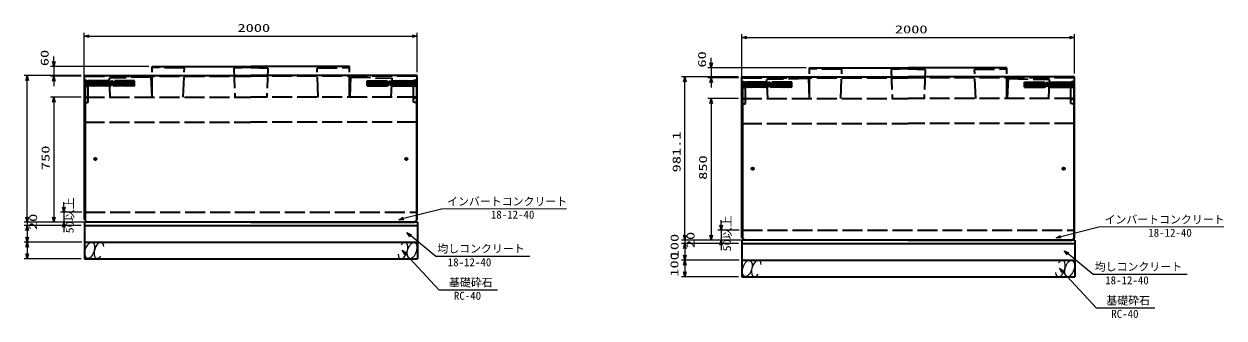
# Model space of a CAD drawing. Units: millimetres on the paper. Extents: x 15 to 1219, y 8 to 859.
# Drawn here: x 440.7 to 801.2, y 330 to 418.3 of the extents above; entities that cross this region are included whole.
import ezdxf
from ezdxf.enums import TextEntityAlignment as Align

# ---------------------------------------------------------------- set-up
doc = ezdxf.new("R2010")
doc.units = ezdxf.units.MM
doc.linetypes.add('DASHED', pattern=[7.5, 6, -1.5])
for name, color, linetype, lineweight in [('D-STR-DIM（寸法）', 7, 'Continuous', 13), ('D-STR-HTXT(均しCON-旗)', 7, 'Continuous', 13), ('D-STR-HTXT(基礎砕石-旗)', 7, 'Continuous', 13), ('D-STR-HTXT（旗上げ）', 7, 'Continuous', 13), ('D-STR-STRF(グリ)', 7, 'Continuous', 25), ('D-STR（構造物）', 1, 'Continuous', 35)]:
    doc.layers.add(name, color=color, linetype=linetype, lineweight=lineweight)
doc.styles.add('ＭＳ ゴシック', font='')
doc.styles.get('ＭＳ ゴシック').set_extended_font_data('MS Gothic')

# ---------------------------------------------------------------- blocks, each defined once
blk = doc.blocks.new('_Open30')
at = {"color": 7, "linetype": 'Continuous', "lineweight": 13}
for p, q in [((-1, 0.2679), (0, 0)), ((0, 0), (-1, -0.2679)), ((0, 0), (-1, 0))]:
    blk.add_line(p, q, dxfattribs=at)

msp = doc.modelspace()

# ---------------------------------------------------------------- linework, layer by layer
at = {"layer": 'D-STR-DIM（寸法）'}
for p, q in [((452.628, 363.265), (452.628, 364.765)), ((441.669, 360.265), (441.669, 361.765)), ((458.067, 361.765), (451.628, 361.765)), ((452.628, 361.765), (452.628, 358.765)), ((457.867, 358.765), (440.669, 358.765)), ((457.867, 357.765), (440.669, 357.765)), ((457.867, 357.765), (440.669, 357.765)), ((441.669, 358.765), (441.669, 357.765)), ((457.067, 358.765), (451.628, 358.765)), ((452.628, 357.265), (452.628, 355.765)), ((650.165, 357.836), (650.165, 359.336)), ((441.669, 356.265), (441.669, 354.765)), ((441.669, 356.265), (441.669, 354.265)), ((639.206, 354.836), (639.206, 356.336)), ((655.604, 356.336), (649.165, 356.336)), ((650.165, 356.336), (650.165, 353.336)), ((457.867, 352.765), (440.669, 352.765)), ((458.067, 352.765), (440.669, 352.765)), ((441.669, 351.265), (441.669, 349.265)), ((655.404, 353.336), (638.206, 353.336)), ((655.404, 352.336), (638.206, 352.336)), ((655.404, 352.336), (638.206, 352.336)), ((639.206, 353.336), (639.206, 352.336)), ((639.206, 350.836), (639.206, 349.336)), ((639.206, 350.836), (639.206, 348.836)), ((654.604, 353.336), (649.165, 353.336)), ((650.165, 351.836), (650.165, 350.336)), ((457.867, 347.765), (440.669, 347.765)), ((655.404, 347.336), (638.206, 347.336)), ((655.604, 347.336), (638.206, 347.336)), ((639.206, 345.836), (639.206, 343.836)), ((655.404, 342.336), (638.206, 342.336))]:
    msp.add_line(p, q, dxfattribs=at)
at = {"layer": 'D-STR-HTXT(均しCON-旗)'}
for points in [[(592.623, 348.455), (564.416, 348.455), (556.857, 354.668)], [(790.161, 343.026), (761.953, 343.026), (754.394, 349.24)]]:
    msp.add_lwpolyline(points, dxfattribs=at)
at = {"layer": 'D-STR-HTXT(基礎砕石-旗)'}
for points in [[(582.938, 338.375), (565.367, 338.375), (555.277, 349.241)], [(780.476, 332.947), (762.905, 332.947), (752.814, 343.813)]]:
    msp.add_lwpolyline(points, dxfattribs=at)
at = {"layer": 'D-STR-HTXT（旗上げ）'}
for points in [[(603.7, 362.736), (566.067, 362.688), (554.704, 359.824)], [(801.237, 357.307), (763.604, 357.259), (752.241, 354.395)]]:
    msp.add_lwpolyline(points, dxfattribs=at)
at = {"layer": 'D-STR-STRF(グリ)'}
for centre, major_axis in [((460.442, 350.288), (0.79, 2.421)), ((557.291, 350.241), (-0.79, -2.421)), ((657.979, 344.86), (0.79, 2.421)), ((754.828, 344.813), (-0.79, -2.421))]:
    msp.add_ellipse(centre, major_axis=major_axis, ratio=0.5139, dxfattribs=at)
for centre, start_param, end_param in [((463.183, 350.288), 5.3575563, 10.3750652), ((554.551, 350.241), 2.2159636, 7.2334726), ((660.72, 344.86), 5.3575563, 10.3750652), ((752.088, 344.813), 2.2159636, 7.2334726)]:
    msp.add_ellipse(centre, major_axis=(0.79, 2.421), ratio=0.5139, start_param=start_param, end_param=end_param, dxfattribs=at)
at = {"layer": 'D-STR（構造物）', "lineweight": 13}
for p, q in [((458.777, 402.02), (458.777, 415.612)), ((558.767, 403.818), (558.767, 415.612)), ((656.314, 401.592), (656.314, 415.183)), ((756.304, 403.389), (756.304, 415.183)), ((460.277, 414.612), (557.267, 414.612)), ((657.814, 414.183), (754.804, 414.183)), ((449.594, 407.015), (449.594, 408.515)), ((647.131, 406.586), (647.131, 408.086)), ((478.192, 405.515), (448.594, 405.515)), ((449.594, 405.515), (449.594, 402.568)), ((675.729, 405.086), (646.131, 405.086)), ((647.131, 405.086), (647.131, 402.139)), ((457.867, 402.818), (440.669, 402.818)), ((441.669, 360.265), (441.669, 401.318)), ((457.867, 402.568), (448.594, 402.568)), ((449.594, 401.068), (449.594, 399.568)), ((655.404, 402.389), (638.206, 402.389)), ((639.206, 354.836), (639.206, 400.889)), ((655.404, 402.139), (646.131, 402.139)), ((647.131, 400.639), (647.131, 399.139)), ((457.867, 396.265), (448.594, 396.265)), ((449.594, 394.765), (449.594, 360.265)), ((655.404, 395.836), (646.131, 395.836)), ((647.131, 394.336), (647.131, 354.836)), ((458.617, 358.765), (440.669, 358.765)), ((458.617, 358.765), (448.594, 358.765)), ((656.154, 353.336), (638.206, 353.336)), ((656.154, 353.336), (646.131, 353.336))]:
    msp.add_line(p, q, dxfattribs=at)
at = {"layer": 'D-STR（構造物）', "linetype": 'DASHED'}
for p, q in [((479.192, 396.265), (479.192, 405.515)), ((488.892, 404.986), (479.192, 405.224)), ((488.542, 396.265), (488.892, 404.986)), ((508.817, 405.228), (503.692, 404.986)), ((503.692, 404.986), (503.693, 404.96)), ((503.693, 404.96), (504.042, 396.265)), ((508.817, 405.228), (513.942, 404.986)), ((513.941, 404.96), (513.592, 396.265)), ((513.942, 404.986), (513.941, 404.96)), ((528.742, 404.986), (538.442, 405.224)), ((529.092, 396.265), (528.742, 404.986)), ((538.442, 396.265), (538.442, 405.515)), ((676.729, 395.836), (676.729, 405.086)), ((686.429, 404.558), (676.729, 404.795)), ((686.079, 395.836), (686.429, 404.558)), ((706.354, 404.799), (701.229, 404.558)), ((701.229, 404.558), (701.23, 404.532)), ((701.23, 404.532), (701.579, 395.836)), ((706.354, 404.799), (711.479, 404.558)), ((711.478, 404.532), (711.129, 395.836)), ((711.479, 404.558), (711.478, 404.532)), ((726.279, 404.558), (735.979, 404.795)), ((726.629, 395.836), (726.279, 404.558)), ((735.979, 395.836), (735.979, 405.086)), ((458.866, 400.975), (459.545, 401.315)), ((458.866, 401.225), (461.866, 399.725)), ((458.866, 399.475), (462.366, 401.225)), ((460.366, 401.225), (458.866, 400.475)), ((461.366, 401.225), (458.866, 399.975)), ((458.866, 400.725), (460.866, 399.725)), ((458.867, 402.568), (508.817, 402.568)), ((458.867, 401.478), (459.917, 401.225)), ((462.866, 399.725), (459.818, 401.249)), ((473.867, 401.225), (459.917, 401.225)), ((460.366, 399.725), (463.366, 401.225)), ((463.866, 399.725), (460.866, 401.225)), ((461.366, 399.725), (464.366, 401.225)), ((461.866, 401.225), (464.866, 399.725)), ((465.366, 401.225), (462.366, 399.725)), ((462.866, 401.225), (465.866, 399.725)), ((466.366, 401.225), (463.366, 399.725)), ((463.866, 401.225), (466.866, 399.725)), ((467.366, 401.225), (464.366, 399.725)), ((464.866, 401.225), (467.866, 399.725)), ((465.366, 399.725), (468.366, 401.225)), ((468.866, 399.725), (465.866, 401.225)), ((466.366, 399.725), (469.366, 401.225)), ((478.817, 402.27), (466.367, 402.016)), ((466.603, 396.265), (466.367, 402.016)), ((469.866, 399.725), (466.866, 401.225)), ((467.366, 399.725), (470.366, 401.225)), ((467.866, 401.225), (470.866, 399.725)), ((468.366, 399.725), (471.366, 401.225)), ((468.866, 401.225), (471.866, 399.725)), ((472.366, 401.225), (469.366, 399.725)), ((469.866, 401.225), (472.866, 399.725)), ((473.366, 401.225), (470.366, 399.725)), ((470.866, 401.225), (473.867, 399.725)), ((471.366, 399.725), (473.867, 400.976)), ((473.867, 400.225), (471.866, 401.225)), ((472.366, 399.725), (473.867, 400.476)), ((473.867, 400.725), (472.866, 401.225)), ((473.867, 399.725), (473.867, 401.225)), ((478.817, 402.27), (479.082, 396.265)), ((558.767, 402.568), (508.817, 402.568)), ((538.817, 402.27), (538.552, 396.265)), ((538.817, 402.27), (551.267, 402.016)), ((543.767, 400.725), (544.768, 401.225)), ((543.767, 400.225), (545.768, 401.225)), ((546.768, 401.225), (543.767, 399.725)), ((543.767, 401.225), (557.717, 401.225)), ((543.767, 399.725), (543.767, 401.225)), ((546.268, 399.725), (543.767, 400.976)), ((545.268, 399.725), (543.767, 400.476)), ((544.268, 401.225), (547.268, 399.725)), ((547.768, 401.225), (544.768, 399.725)), ((545.268, 401.225), (548.268, 399.725)), ((548.768, 401.225), (545.768, 399.725)), ((549.268, 399.725), (546.268, 401.225)), ((549.768, 401.225), (546.768, 399.725)), ((550.268, 399.725), (547.268, 401.225)), ((547.768, 399.725), (550.768, 401.225)), ((551.268, 399.725), (548.268, 401.225)), ((548.768, 399.725), (551.768, 401.225)), ((552.268, 399.725), (549.268, 401.225)), ((552.768, 401.225), (549.768, 399.725)), ((550.268, 401.225), (553.268, 399.725)), ((553.768, 401.225), (550.768, 399.725)), ((551.031, 396.265), (551.267, 402.016)), ((551.268, 401.225), (554.268, 399.725)), ((554.768, 401.225), (551.768, 399.725)), ((552.268, 401.225), (555.268, 399.725)), ((555.768, 401.225), (552.768, 399.725)), ((556.268, 399.725), (553.268, 401.225)), ((553.768, 399.725), (556.768, 401.225)), ((557.268, 399.725), (554.268, 401.225)), ((554.768, 399.725), (557.815, 401.249)), ((558.768, 399.475), (555.268, 401.225)), ((558.768, 401.225), (555.768, 399.725)), ((556.268, 401.225), (558.768, 399.975)), ((558.768, 400.725), (556.768, 399.725)), ((557.268, 401.225), (558.768, 400.475)), ((558.767, 401.478), (557.717, 401.225)), ((558.768, 400.975), (558.089, 401.315)), ((656.403, 400.547), (657.082, 400.886)), ((656.403, 400.797), (659.403, 399.297)), ((656.403, 399.047), (659.903, 400.797)), ((657.903, 400.797), (656.403, 400.047)), ((658.903, 400.797), (656.403, 399.547)), ((656.403, 400.297), (658.403, 399.297)), ((656.404, 402.139), (706.354, 402.139)), ((656.404, 401.05), (657.454, 400.797)), ((660.403, 399.297), (657.355, 400.82)), ((671.404, 400.797), (657.454, 400.797)), ((657.903, 399.297), (660.903, 400.797)), ((661.403, 399.297), (658.403, 400.797)), ((658.903, 399.297), (661.903, 400.797)), ((659.403, 400.797), (662.403, 399.297)), ((662.903, 400.797), (659.903, 399.297)), ((660.403, 400.797), (663.403, 399.297)), ((663.903, 400.797), (660.903, 399.297)), ((661.403, 400.797), (664.403, 399.297)), ((664.903, 400.797), (661.903, 399.297)), ((662.403, 400.797), (665.403, 399.297)), ((662.903, 399.297), (665.903, 400.797)), ((666.403, 399.297), (663.403, 400.797)), ((663.903, 399.297), (666.903, 400.797)), ((676.354, 401.841), (663.904, 401.587)), ((664.14, 395.836), (663.904, 401.587)), ((667.403, 399.297), (664.403, 400.797)), ((664.903, 399.297), (667.903, 400.797)), ((665.403, 400.797), (668.403, 399.297)), ((665.903, 399.297), (668.903, 400.797)), ((666.403, 400.797), (669.403, 399.297)), ((669.903, 400.797), (666.903, 399.297)), ((667.403, 400.797), (670.403, 399.297)), ((670.903, 400.797), (667.903, 399.297)), ((668.403, 400.797), (671.404, 399.296)), ((668.903, 399.297), (671.404, 400.547)), ((671.404, 399.796), (669.403, 400.797)), ((671.404, 400.296), (670.403, 400.797)), ((671.404, 399.297), (671.404, 400.797)), ((676.354, 401.841), (676.619, 395.836)), ((756.304, 402.139), (706.354, 402.139)), ((736.354, 401.841), (736.089, 395.836)), ((736.354, 401.841), (748.804, 401.587)), ((741.304, 400.296), (742.305, 400.797)), ((741.304, 399.796), (743.305, 400.797)), ((744.305, 400.797), (741.304, 399.296)), ((741.304, 400.797), (755.254, 400.797)), ((741.304, 399.297), (741.304, 400.797)), ((743.805, 399.297), (741.304, 400.547)), ((741.805, 400.797), (744.805, 399.297)), ((745.305, 400.797), (742.305, 399.297)), ((742.805, 400.797), (745.805, 399.297)), ((746.305, 400.797), (743.305, 399.297)), ((746.805, 399.297), (743.805, 400.797)), ((747.305, 400.797), (744.305, 399.297)), ((747.805, 399.297), (744.805, 400.797)), ((745.305, 399.297), (748.305, 400.797)), ((748.805, 399.297), (745.805, 400.797)), ((746.305, 399.297), (749.305, 400.797)), ((749.805, 399.297), (746.805, 400.797)), ((750.305, 400.797), (747.305, 399.297)), ((747.805, 400.797), (750.805, 399.297)), ((751.305, 400.797), (748.305, 399.297)), ((748.568, 395.836), (748.804, 401.587)), ((748.805, 400.797), (751.805, 399.297)), ((752.305, 400.797), (749.305, 399.297)), ((749.805, 400.797), (752.805, 399.297)), ((753.305, 400.797), (750.305, 399.297)), ((753.805, 399.297), (750.805, 400.797)), ((751.305, 399.297), (754.305, 400.797)), ((754.805, 399.297), (751.805, 400.797)), ((752.305, 399.297), (755.352, 400.82)), ((756.305, 399.047), (752.805, 400.797)), ((756.305, 400.797), (753.305, 399.297)), ((753.805, 400.797), (756.305, 399.547)), ((756.305, 400.297), (754.305, 399.297)), ((754.805, 400.797), (756.305, 400.047)), ((756.304, 401.05), (755.254, 400.797)), ((756.305, 400.547), (755.626, 400.886)), ((458.866, 400.225), (459.866, 399.725)), ((458.867, 399.399), (459.917, 399.725)), ((473.867, 399.725), (459.916, 399.725)), ((459.917, 394.771), (459.917, 399.725)), ((473.366, 399.725), (473.867, 399.976)), ((544.268, 399.725), (543.767, 399.976)), ((543.767, 399.725), (557.718, 399.725)), ((557.717, 394.771), (557.717, 399.725)), ((558.767, 399.399), (557.717, 399.725)), ((558.768, 400.225), (557.768, 399.725)), ((656.403, 399.797), (657.403, 399.297)), ((656.404, 398.97), (657.454, 399.297)), ((671.404, 399.297), (657.453, 399.297)), ((657.454, 394.342), (657.454, 399.297)), ((669.903, 399.297), (671.404, 400.047)), ((670.903, 399.297), (671.404, 399.547)), ((742.805, 399.297), (741.304, 400.047)), ((741.805, 399.297), (741.304, 399.547)), ((741.304, 399.297), (755.255, 399.297)), ((755.254, 394.342), (755.254, 399.297)), ((756.304, 398.97), (755.254, 399.297)), ((756.305, 399.797), (755.305, 399.297)), ((458.867, 396.265), (508.817, 396.265)), ((459.917, 395.968), (458.867, 396.236)), ((458.867, 394.502), (459.917, 394.771)), ((558.767, 396.265), (508.817, 396.265)), ((557.717, 395.968), (558.767, 396.236)), ((558.767, 394.502), (557.717, 394.771)), ((656.404, 395.836), (706.354, 395.836)), ((657.454, 395.539), (656.404, 395.808)), ((656.404, 394.073), (657.454, 394.342)), ((756.304, 395.836), (706.354, 395.836)), ((755.254, 395.539), (756.304, 395.808)), ((756.304, 394.073), (755.254, 394.342)), ((458.867, 388.765), (508.817, 388.765)), ((558.767, 388.765), (508.817, 388.765)), ((656.404, 388.336), (706.354, 388.336)), ((756.304, 388.336), (706.354, 388.336)), ((459.067, 361.765), (558.867, 361.765)), ((656.604, 356.336), (756.404, 356.336))]:
    msp.add_line(p, q, dxfattribs=at)
at = {"layer": 'D-STR（構造物）'}
for p, q in [((479.192, 405.515), (508.817, 405.515)), ((538.442, 405.515), (508.817, 405.515)), ((676.729, 405.086), (706.354, 405.086)), ((735.979, 405.086), (706.354, 405.086)), ((458.777, 401.02), (458.872, 401.115)), ((458.777, 401.02), (458.777, 399.52)), ((458.867, 359.515), (458.867, 402.818)), ((458.867, 402.818), (508.817, 402.818)), ((558.767, 402.818), (508.817, 402.818)), ((558.767, 359.515), (558.767, 402.818)), ((656.314, 400.592), (656.409, 400.687)), ((656.314, 400.592), (656.314, 399.092)), ((656.404, 354.086), (656.404, 402.389)), ((656.404, 402.389), (706.354, 402.389)), ((756.304, 402.389), (706.354, 402.389)), ((756.304, 354.086), (756.304, 402.389)), ((458.777, 399.52), (458.872, 399.425)), ((459.027, 399.312), (459.027, 359.515)), ((558.607, 399.312), (558.607, 359.515)), ((656.314, 399.092), (656.409, 398.997)), ((656.564, 398.884), (656.564, 354.086)), ((756.144, 398.884), (756.144, 354.086)), ((508.817, 396.265), (508.917, 396.365)), ((706.354, 395.836), (706.454, 395.936)), ((461.667, 377.765), (462.567, 377.765)), ((462.117, 378.215), (462.117, 377.315)), ((555.967, 377.765), (555.067, 377.765)), ((555.517, 378.215), (555.517, 377.315)), ((659.654, 375.286), (659.654, 374.386)), ((753.054, 375.286), (753.054, 374.386)), ((659.204, 374.836), (660.104, 374.836)), ((753.504, 374.836), (752.604, 374.836)), ((458.867, 359.515), (459.617, 358.765)), ((558.867, 358.765), (458.867, 358.765)), ((458.867, 358.765), (458.867, 357.765)), ((458.867, 357.765), (558.867, 357.765)), ((458.867, 357.765), (558.867, 357.765)), ((458.867, 357.765), (458.867, 352.765)), ((508.817, 358.765), (459.617, 358.765)), ((508.817, 358.765), (558.017, 358.765)), ((558.767, 359.515), (558.017, 358.765)), ((558.867, 358.765), (558.867, 357.765)), ((558.867, 357.765), (558.867, 352.765)), ((656.404, 354.086), (657.154, 353.336)), ((756.304, 354.086), (755.554, 353.336)), ((458.867, 352.765), (558.867, 352.765)), ((458.867, 352.765), (458.867, 347.765)), ((458.867, 352.765), (558.867, 352.765)), ((558.867, 352.765), (558.867, 347.765)), ((756.404, 353.336), (656.404, 353.336)), ((656.404, 353.336), (656.404, 352.336)), ((656.404, 352.336), (756.404, 352.336)), ((656.404, 352.336), (756.404, 352.336)), ((656.404, 352.336), (656.404, 347.336)), ((706.354, 353.336), (657.154, 353.336)), ((706.354, 353.336), (755.554, 353.336)), ((756.404, 353.336), (756.404, 352.336)), ((756.404, 352.336), (756.404, 347.336)), ((458.867, 347.765), (558.867, 347.765)), ((656.404, 347.336), (756.404, 347.336)), ((656.404, 347.336), (656.404, 342.336)), ((656.404, 347.336), (756.404, 347.336)), ((756.404, 347.336), (756.404, 342.336)), ((656.404, 342.336), (756.404, 342.336))]:
    msp.add_line(p, q, dxfattribs=at)
for centre, radius in [((462.117, 377.765), 0.35), ((462.117, 377.765), 0.3), ((555.517, 377.765), 0.35), ((555.517, 377.765), 0.3), ((659.654, 374.836), 0.35), ((659.654, 374.836), 0.3), ((753.054, 374.836), 0.35), ((753.054, 374.836), 0.3)]:
    msp.add_circle(centre, radius, dxfattribs=at)

# ---------------------------------------------------------------- block references
at = {"layer": 'D-STR-DIM（寸法）', "xscale": 1.5, "yscale": 1.5}
for p, rotation in [((452.628, 361.765), 270), ((441.669, 358.765), 270), ((441.669, 357.765), 90), ((441.669, 357.765), 90), ((452.628, 358.765), 90), ((650.165, 356.336), 270), ((441.669, 352.765), 270), ((639.206, 353.336), 270), ((441.669, 352.765), 90), ((639.206, 352.336), 90), ((639.206, 352.336), 90), ((650.165, 353.336), 90), ((441.669, 347.765), 270), ((639.206, 347.336), 270), ((639.206, 347.336), 90), ((639.206, 342.336), 270)]:
    msp.add_blockref('_Open30', p, dxfattribs=dict(at, rotation=rotation))
at = {"layer": 'D-STR-HTXT(均しCON-旗)', "xscale": 1.5, "yscale": 1.5, "rotation": 140.57786}
for p in [(555.698, 355.621), (753.235, 350.192)]:
    msp.add_blockref('_Open30', p, dxfattribs=at)
at = {"layer": 'D-STR-HTXT(基礎砕石-旗)', "xscale": 1.5, "yscale": 1.5, "rotation": 132.88015}
for p in [(554.256, 350.34), (751.793, 344.912)]:
    msp.add_blockref('_Open30', p, dxfattribs=at)
at = {"layer": 'D-STR-HTXT（旗上げ）', "xscale": 1.5, "yscale": 1.5, "rotation": 194.1476}
for p in [(553.249, 359.457), (750.786, 354.029)]:
    msp.add_blockref('_Open30', p, dxfattribs=at)
at = {"layer": 'D-STR（構造物）', "xscale": 1.5, "yscale": 1.5}
for p, rotation in [((458.777, 414.612), 180), ((656.314, 414.183), 180), ((449.594, 405.515), 270), ((647.131, 405.086), 270), ((441.669, 402.818), 90), ((449.594, 402.568), 90), ((639.206, 402.389), 90), ((647.131, 402.139), 90), ((449.594, 396.265), 90), ((647.131, 395.836), 90), ((441.669, 358.765), 270), ((449.594, 358.765), 270), ((639.206, 353.336), 270), ((647.131, 353.336), 270)]:
    msp.add_blockref('_Open30', p, dxfattribs=dict(at, rotation=rotation))
for p in [(558.767, 414.612), (756.304, 414.183)]:
    msp.add_blockref('_Open30', p, dxfattribs=at)

# ---------------------------------------------------------------- texts
at = {"layer": 'D-STR-DIM（寸法）', "style": 'ＭＳ ゴシック'}
for s, width, p in [('50以上', 1.1, (456.303, 355.409)), ('20', 1.5, (445.341, 356.377)), ('50以上', 1.1, (653.841, 349.98)), ('100', 1.5, (638.06, 347.889)), ('20', 1.5, (642.878, 350.948)), ('100', 1.5, (638.007, 342.386))]:
    msp.add_text(s, height=2.405, rotation=90, dxfattribs=dict(at, width=width)).set_placement(p, align=Align.BOTTOM_LEFT)
at = {"layer": 'D-STR-HTXT(均しCON-旗)', "style": 'ＭＳ ゴシック'}
for s, p in [('均しコンクリート', (564.863, 348.865)), ('18-12-40', (567.997, 344.804)), ('均しコンクリート', (762.4, 343.436)), ('18-12-40', (765.534, 339.375))]:
    msp.add_text(s, height=2.405, dxfattribs=at).set_placement(p, align=Align.BOTTOM_LEFT)
at = {"layer": 'D-STR-HTXT(基礎砕石-旗)', "style": 'ＭＳ ゴシック'}
for s, p in [('基礎砕石', (568.351, 338.71)), ('RC-40', (569.839, 334.724)), ('基礎砕石', (765.888, 333.281)), ('RC-40', (767.376, 329.296))]:
    msp.add_text(s, height=2.405, dxfattribs=at).set_placement(p, align=Align.BOTTOM_LEFT)
at = {"layer": 'D-STR-HTXT（旗上げ）', "style": 'ＭＳ ゴシック'}
for s, p in [('インバートコンクリート', (567.797, 363.032)), ('18-12-40', (580.939, 359.085)), ('インバートコンクリート', (765.334, 357.604)), ('18-12-40', (778.476, 353.656))]:
    msp.add_text(s, height=2.405, dxfattribs=at).set_placement(p, align=Align.BOTTOM_LEFT)
at = {"layer": 'D-STR（構造物）', "style": 'ＭＳ ゴシック', "width": 1.5}
for p in [(504.813, 415.15), (702.35, 414.721)]:
    msp.add_text('2000', height=2.405, dxfattribs=at).set_placement(p, align=Align.BOTTOM_LEFT)
for s, p in [('60', (448.779, 405.601)), ('60', (646.316, 405.172)), ('981.1', (638.669, 373.696)), ('750', (449.057, 374.39)), ('850', (646.594, 371.461))]:
    msp.add_text(s, height=2.405, rotation=90, dxfattribs=at).set_placement(p, align=Align.BOTTOM_LEFT)

doc.saveas('drawing.dxf')
